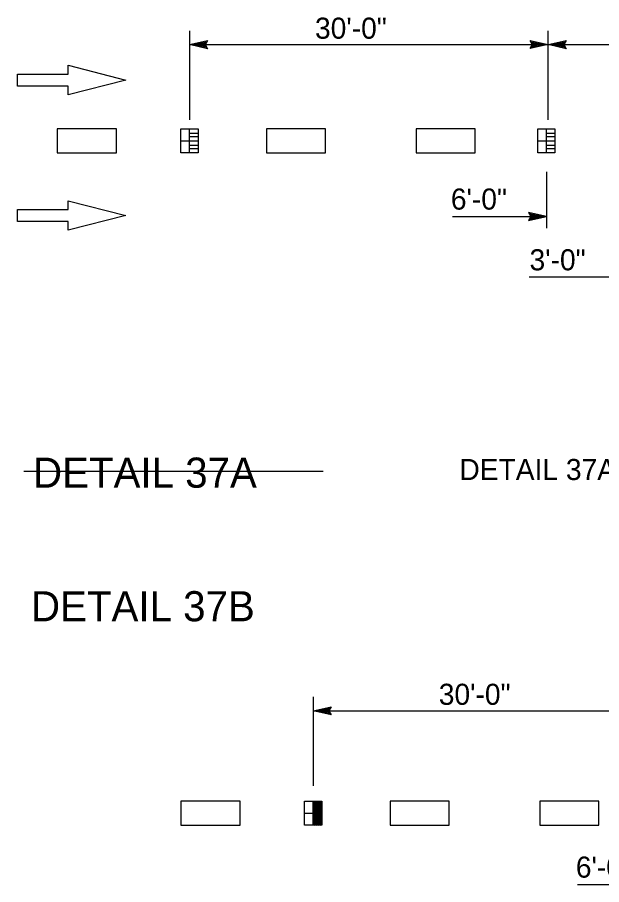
# Model space of a CAD drawing. Extents: x -894 to 866, y -476 to 714.
# Drawn here: x -4.3 to 189.7, y 142.5 to 430.6 of the extents above; entities that cross this region are included whole.
import ezdxf

# ---------------------------------------------------------------- set-up
doc = ezdxf.new("R2010")
doc.units = 0
for name, color, linetype in [('10 Sheet Format', 7, 'Continuous'), ('56 Stage 3 Anno', 7, 'Continuous'), ('60 Nongeo Data', 7, 'Continuous')]:
    doc.layers.add(name, color=color, linetype=linetype)

msp = doc.modelspace()

# ---------------------------------------------------------------- linework, layer by layer
at = {"layer": '56 Stage 3 Anno'}
for p, q in [((52.82, 426.16), (52.82, 396.56)), ((171.88, 426.16), (171.88, 396.56)), ((52.82, 421.55), (58.82, 422.88)), ((58.82, 420.21), (52.82, 421.55)), ((52.82, 421.55), (52.82, 421.55)), ((52.82, 421.55), (171.88, 421.55)), ((58.6, 420.56), (54.2, 421.55)), ((54.21, 421.55), (58.59, 422.52)), ((55.58, 421.55), (58.41, 422.17)), ((58.37, 420.92), (55.58, 421.55)), ((56.97, 421.55), (58.17, 421.81)), ((58.19, 421.27), (56.97, 421.55)), ((58.82, 422.88), (58.02, 421.55)), ((58.02, 421.55), (58.82, 420.21)), ((58.82, 422.88), (58.82, 422.88)), ((166.74, 421.55), (165.94, 422.89)), ((165.94, 422.89), (165.94, 422.89)), ((165.94, 422.89), (171.94, 421.55)), ((171.94, 421.55), (165.94, 420.22)), ((165.94, 420.22), (166.74, 421.55)), ((166.15, 422.53), (170.56, 421.55)), ((170.54, 421.54), (166.17, 420.58)), ((169.17, 421.55), (166.35, 420.92)), ((166.39, 422.17), (169.17, 421.55)), ((166.56, 421.83), (167.79, 421.55)), ((167.79, 421.55), (166.58, 421.28)), ((171.88, 421.55), (290.04, 421.55)), ((171.94, 421.55), (177.94, 422.88)), ((171.94, 421.55), (171.94, 421.55)), ((177.94, 420.21), (171.94, 421.55)), ((171.94, 421.55), (171.94, 421.55)), ((177.72, 420.56), (173.32, 421.55)), ((173.33, 421.55), (177.7, 422.52)), ((174.7, 421.55), (177.52, 422.17)), ((177.48, 420.92), (174.7, 421.55)), ((176.08, 421.55), (177.29, 421.81)), ((177.31, 421.27), (176.08, 421.55)), ((177.94, 422.88), (177.14, 421.55)), ((177.14, 421.55), (177.94, 420.21)), ((177.94, 422.88), (177.94, 422.88)), ((58.82, 420.21), (58.82, 420.21)), ((165.94, 420.22), (165.94, 420.22)), ((177.94, 420.21), (177.94, 420.21)), ((171.37, 379.28), (171.37, 360.64)), ((140.16, 364.43), (171.37, 364.43)), ((171.37, 364.43), (165.37, 365.76)), ((165.37, 365.76), (165.37, 365.76)), ((165.37, 365.76), (166.17, 364.43)), ((166.17, 364.43), (165.37, 363.09)), ((165.37, 363.09), (171.37, 364.43)), ((165.37, 363.09), (165.37, 363.09)), ((165.59, 363.45), (169.99, 364.43)), ((169.98, 364.44), (165.61, 365.4)), ((168.61, 364.43), (165.79, 365.06)), ((165.82, 363.81), (168.61, 364.43)), ((166, 364.16), (167.23, 364.43)), ((167.23, 364.43), (166.02, 364.7)), ((171.37, 364.43), (171.37, 364.43)), ((165.65, 344.42), (196.66, 344.42)), ((93.9, 204.92), (93.9, 175.31)), ((93.9, 200.3), (99.9, 201.63)), ((99.9, 198.96), (93.9, 200.3)), ((93.9, 200.3), (93.9, 200.3)), ((93.9, 200.3), (213.01, 200.3)), ((99.68, 199.32), (95.28, 200.3)), ((95.29, 200.31), (99.67, 201.27)), ((96.66, 200.3), (99.49, 200.93)), ((99.45, 199.68), (96.66, 200.3)), ((98.04, 200.3), (99.25, 200.57)), ((99.27, 200.03), (98.04, 200.3)), ((99.9, 201.63), (99.1, 200.3)), ((99.1, 200.3), (99.9, 198.96)), ((99.9, 201.63), (99.9, 201.63)), ((99.9, 198.96), (99.9, 198.96)), ((181.67, 142.54), (212.88, 142.54))]:
    msp.add_line(p, q, dxfattribs=at)
at = {"layer": '60 Nongeo Data'}
for p, q in [((12.54, 411.8), (12.54, 414.71)), ((12.54, 414.71), (31.66, 409.8)), ((-4.34, 409.8), (-4.34, 411.8)), ((-4.34, 411.8), (12.54, 411.8)), ((-4.34, 407.8), (-4.34, 409.8)), ((31.66, 409.8), (12.53, 404.89)), ((12.53, 407.8), (-4.34, 407.8)), ((12.53, 404.89), (12.53, 407.8)), ((28.54, 393.62), (8.93, 393.62)), ((8.93, 393.62), (8.93, 385.62)), ((28.54, 385.62), (28.54, 393.62)), ((49.98, 385.63), (49.98, 393.62)), ((49.98, 393.62), (55.66, 393.62)), ((52.82, 389.64), (52.82, 393.62)), ((52.82, 392.17), (55.66, 392.17)), ((55.66, 393.62), (55.66, 385.63)), ((98.01, 393.62), (78.39, 393.62)), ((78.39, 393.62), (78.39, 385.62)), ((98.01, 385.62), (98.01, 393.62)), ((147.69, 393.62), (128.08, 393.62)), ((128.08, 393.62), (128.08, 385.62)), ((147.69, 385.62), (147.69, 393.62)), ((168.53, 385.63), (168.53, 393.62)), ((168.53, 393.62), (174.21, 393.62)), ((171.37, 389.64), (171.37, 393.62)), ((171.37, 392.17), (174.21, 392.17)), ((174.21, 393.62), (174.21, 385.63)), ((49.98, 389.62), (55.66, 389.62)), ((52.82, 391.06), (55.66, 391.06)), ((52.82, 385.63), (52.82, 389.64)), ((168.53, 389.62), (174.21, 389.62)), ((171.37, 391.06), (174.21, 391.06)), ((171.37, 385.63), (171.37, 389.64)), ((52.82, 388.18), (55.66, 388.18)), ((52.82, 387.07), (55.66, 387.07)), ((171.37, 388.18), (174.21, 388.18)), ((171.37, 387.07), (174.21, 387.07)), ((8.93, 385.62), (28.54, 385.62)), ((52.83, 385.63), (49.98, 385.63)), ((55.66, 385.63), (52.85, 385.63)), ((78.39, 385.62), (98.01, 385.62)), ((128.08, 385.62), (147.69, 385.62)), ((171.38, 385.63), (168.53, 385.63)), ((174.21, 385.63), (171.4, 385.63)), ((12.54, 366.8), (12.54, 369.71)), ((12.54, 369.71), (31.66, 364.8)), ((-4.34, 364.8), (-4.34, 366.8)), ((-4.34, 366.8), (12.54, 366.8)), ((-4.34, 362.8), (-4.34, 364.8)), ((31.66, 364.8), (12.53, 359.89)), ((12.53, 362.8), (-4.34, 362.8)), ((12.53, 359.89), (12.53, 362.8)), ((-2.18, 279.83), (97.25, 279.83)), ((69.62, 170.28), (50, 170.28)), ((50, 170.28), (50, 162.29)), ((69.62, 162.29), (69.62, 170.28)), ((91.06, 162.29), (91.06, 170.28)), ((91.06, 170.28), (93.93, 170.28)), ((93.9, 162.29), (93.9, 170.28)), ((93.93, 170.28), (96.74, 170.28)), ((96.74, 170.28), (96.74, 162.29)), ((139.08, 170.28), (119.47, 170.28)), ((119.47, 170.28), (119.47, 162.29)), ((139.08, 162.29), (139.08, 170.28)), ((188.77, 170.28), (169.15, 170.28)), ((169.15, 170.28), (169.15, 162.28)), ((188.77, 162.28), (188.77, 170.28)), ((91.06, 166.28), (93.9, 166.28)), ((50, 162.29), (69.62, 162.29)), ((93.93, 162.29), (91.06, 162.29)), ((96.74, 162.29), (93.97, 162.29)), ((119.47, 162.29), (139.08, 162.29)), ((169.15, 162.28), (188.77, 162.28))]:
    msp.add_line(p, q, dxfattribs=at)
for points in [[(93.9, 168.63), (96.41, 170.28)], [(93.9, 169.09), (95.71, 170.28)], [(93.9, 169.55), (95, 170.28)], [(93.9, 170.02), (94.29, 170.28)], [(93.9, 168.16), (96.74, 170.03)], [(93.9, 167.7), (96.74, 169.56)], [(93.9, 167.23), (96.74, 169.1)], [(93.9, 166.77), (96.74, 168.63)], [(93.9, 166.31), (96.74, 168.17)], [(93.9, 165.84), (96.74, 167.71)], [(93.9, 165.38), (96.74, 167.24)], [(93.9, 164.92), (96.74, 166.78)], [(93.9, 164.45), (96.74, 166.31)], [(93.9, 163.99), (96.74, 165.85)], [(93.9, 163.52), (96.74, 165.39)], [(93.9, 163.06), (96.74, 164.92)], [(93.9, 162.6), (96.74, 164.46)], [(94.13, 162.29), (96.74, 164)], [(94.84, 162.29), (96.74, 163.53)], [(95.55, 162.29), (96.74, 163.07)], [(96.26, 162.29), (96.74, 162.6)]]:
    msp.add_lwpolyline(points, dxfattribs=at)

# ---------------------------------------------------------------- texts
at = {"layer": '10 Sheet Format'}
for s, p in [('30\'-0"', (94.51, 423.52)), ('6\'-0"', (139.63, 366.76)), ('3\'-0"', (165.76, 346.59)), ('DETAIL 37A DELETED ', (142.47, 276.94)), ('30\'-0"', (135.62, 202.27)), ('6\'-0"', (181.14, 144.87))]:
    msp.add_text(s, height=7, dxfattribs=at).set_placement(p)
at = {"layer": '60 Nongeo Data'}
for s, p in [('DETAIL 37A', (0.87, 274.39)), ('DETAIL 37B', (0.19, 230.02))]:
    msp.add_text(s, height=10, dxfattribs=at).set_placement(p)

doc.saveas('drawing.dxf')
